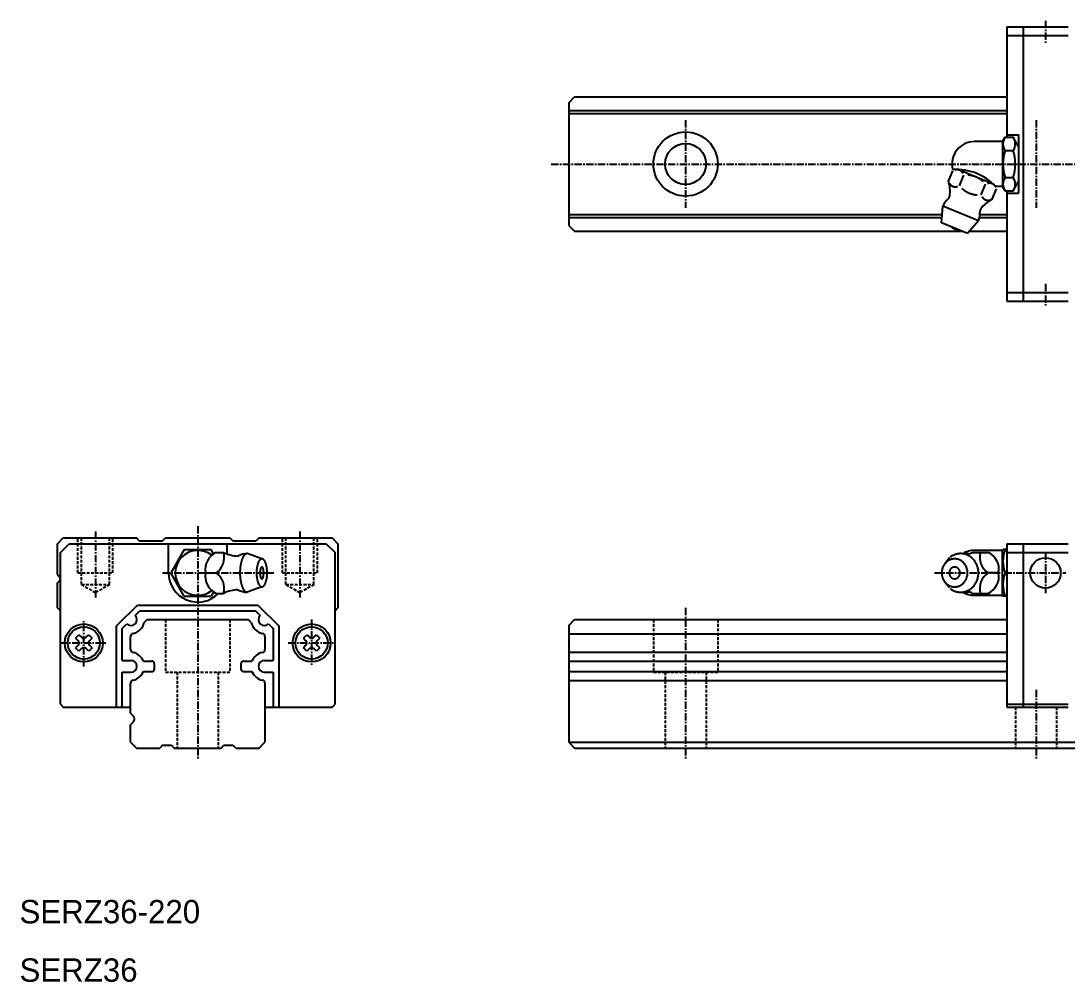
# Model space of a CAD drawing. Extents: x 10 to 329, y 10 to 178.
# Drawn here: x 10.2 to 189.3, y 9.9 to 174.5 of the extents above; entities that cross this region are included whole.
import ezdxf

# ---------------------------------------------------------------- set-up
doc = ezdxf.new("R2010")
doc.units = 0
doc.linetypes.add('CENTER', pattern=[2, 1.25, -0.25, 0.25, -0.25])
doc.linetypes.add('DASHED', pattern=[0.75, 0.5, -0.25])
doc.layers.get('0').update_dxf_attribs({"linetype": 'CONTINUOUS'})
doc.layers.add('CENTER', color=1, linetype='CENTER')

msp = doc.modelspace()

# ---------------------------------------------------------------- linework, layer by layer
at = {"color": 7, "linetype": 'CONTINUOUS'}
for p, q in [((179, 173.5), (179, 154.6)), ((179, 173.5), (189.5, 173.5)), ((179, 172), (189.5, 172)), ((181.8, 173.5), (181.8, 126.5)), ((104, 160.5), (105, 161.5)), ((105, 161.5), (179, 161.5)), ((104, 160.5), (104, 139.5)), ((104, 159.16), (179, 159.16)), ((104, 158.66), (179, 158.66)), ((178.24, 153.85), (178.68, 154.6)), ((178.68, 154.6), (180.08, 154.6)), ((179, 155), (181, 155)), ((181, 153), (180.08, 154.6)), ((181, 155), (181, 145)), ((178.24, 153.85), (173.45, 153.85)), ((178.24, 153.85), (178.24, 146.15)), ((178.68, 152.3), (180.08, 152.3)), ((169, 147.06), (169.74, 148.86)), ((176.77, 146.52), (170.6, 149.07)), ((170.87, 146.29), (171.61, 148.08)), ((178.68, 147.7), (180.08, 147.7)), ((180.08, 145.4), (181, 147)), ((174.61, 144.74), (175.36, 146.53)), ((176.48, 143.96), (177.23, 145.76)), ((178.24, 146.15), (177.15, 146.15)), ((178.68, 145.4), (178.24, 146.15)), ((178.68, 145.4), (180.08, 145.4)), ((179, 145.4), (179, 126.5)), ((179, 145), (181, 145)), ((167.83, 139.94), (168.04, 142.78)), ((174.13, 140.25), (168.04, 142.78)), ((104, 141.34), (167.93, 141.34)), ((104, 140.84), (167.9, 140.84)), ((172.27, 138.1), (167.83, 139.94)), ((174.13, 140.25), (172.27, 138.1)), ((174.32, 140.84), (179, 140.84)), ((174.38, 141.34), (179, 141.34)), ((104, 139.5), (105, 138.5)), ((105, 138.5), (171.31, 138.5)), ((172.62, 138.5), (179, 138.5)), ((179, 128), (189.5, 128)), ((179, 126.5), (189.5, 126.5)), ((16.5, 85), (17.5, 86)), ((17.5, 86), (30, 86)), ((30.5, 85.5), (30, 86)), ((34.5, 85.5), (35, 86)), ((35, 86), (46, 86)), ((46, 86), (46.5, 85.5)), ((51, 86), (50.5, 85.5)), ((51, 86), (63.5, 86)), ((63.5, 86), (64.5, 85)), ((16.5, 79.71), (16.5, 85)), ((17, 83.5), (18.5, 85)), ((18.5, 85), (62.5, 85)), ((30.5, 85.5), (34.5, 85.5)), ((35.5, 80), (35.5, 85)), ((45.5, 85), (45.5, 83.25)), ((46.5, 85.5), (50.5, 85.5)), ((62.5, 85), (64, 83.5)), ((64.5, 85), (64.5, 74)), ((179, 85), (179, 57)), ((179, 85), (189.5, 85)), ((181.8, 85), (181.8, 57)), ((17, 57.5), (17, 83.5)), ((38.19, 84), (35.88, 80)), ((38.19, 84), (40.5, 84)), ((40.5, 84), (42.81, 84)), ((43.22, 83.29), (42.81, 84)), ((43.65, 83.51), (44.92, 83.51)), ((51.48, 82.4), (48.99, 83.3)), ((64, 57.5), (64, 83.5)), ((169.18, 82.58), (168.38, 81.57)), ((173.1, 83.51), (175.78, 83.51)), ((178.24, 83.85), (173.45, 83.85)), ((178.24, 83.85), (178.33, 84)), ((178.24, 76.15), (178.24, 83.85)), ((179, 84), (178.33, 84)), ((179, 83.5), (189.5, 83.5)), ((16.5, 79.71), (16.85, 79.35)), ((38.19, 76), (35.88, 80)), ((41.85, 80), (43.65, 80)), ((177.57, 80), (175.78, 80)), ((178.68, 80), (179, 80)), ((16.5, 78.29), (16.85, 78.65)), ((16.5, 74), (16.5, 78.29)), ((51.48, 77.6), (48.99, 76.7)), ((169.18, 77.42), (168.38, 78.43)), ((38.19, 76), (40.5, 76)), ((40.5, 76), (42.81, 76)), ((43.23, 76.73), (42.81, 76)), ((43.65, 76.49), (44.92, 76.49)), ((173.1, 76.49), (175.78, 76.49)), ((178.24, 76.15), (173.45, 76.15)), ((178.33, 76), (178.24, 76.15)), ((179, 76), (178.33, 76)), ((17, 73.5), (16.5, 74)), ((26.6, 70.91), (30.18, 74.49)), ((29.81, 72.71), (30.59, 73.49)), ((30.18, 74.49), (50.82, 74.49)), ((30.59, 73.49), (50.41, 73.49)), ((50.41, 73.49), (51.19, 72.71)), ((50.82, 74.49), (54.4, 70.91)), ((64.5, 74), (64, 73.5)), ((31.84, 72), (31.34, 71.5)), ((31.84, 72), (49.16, 72)), ((49.66, 71.5), (49.16, 72)), ((104, 71), (105, 72)), ((105, 72), (179, 72)), ((26.6, 57), (26.6, 70.91)), ((27.6, 70.5), (28.39, 71.29)), ((27.6, 65), (27.6, 70.5)), ((52.61, 71.29), (53.4, 70.5)), ((53.4, 70.5), (53.4, 65)), ((54.4, 70.91), (54.4, 57)), ((104, 71), (104, 51)), ((19.58, 68.84), (20.16, 69.42)), ((19.58, 68.84), (20.03, 68.39)), ((20.16, 69.42), (20.61, 68.97)), ((21.39, 68.97), (21.84, 69.42)), ((21.84, 69.42), (22.42, 68.84)), ((21.97, 68.39), (22.42, 68.84)), ((29, 66.9), (29, 69.1)), ((52, 69.1), (52, 66.9)), ((58.58, 68.84), (59.16, 69.42)), ((58.58, 68.84), (59.03, 68.39)), ((59.16, 69.42), (59.61, 68.97)), ((60.39, 68.97), (60.84, 69.42)), ((60.84, 69.42), (61.42, 68.84)), ((60.97, 68.39), (61.42, 68.84)), ((104, 69.59), (179, 69.59)), ((20.03, 67.61), (19.58, 67.16)), ((20.16, 66.58), (19.58, 67.16)), ((20.61, 67.03), (20.16, 66.58)), ((21.84, 66.58), (21.39, 67.03)), ((22.42, 67.16), (21.84, 66.58)), ((22.42, 67.16), (21.97, 67.61)), ((59.03, 67.61), (58.58, 67.16)), ((59.16, 66.58), (58.58, 67.16)), ((59.61, 67.03), (59.16, 66.58)), ((60.84, 66.58), (60.39, 67.03)), ((61.42, 67.16), (60.84, 66.58)), ((61.42, 67.16), (60.97, 67.61)), ((104, 66.41), (179, 66.41)), ((27.6, 65), (29.1, 65)), ((31.21, 64.9), (32.6, 64.9)), ((48.4, 64.9), (49.79, 64.9)), ((51.9, 65), (53.4, 65)), ((104, 64.9), (179, 64.9)), ((27.6, 57), (27.6, 63)), ((27.6, 63), (29.1, 63)), ((31.21, 63.1), (32.6, 63.1)), ((33.1, 63.6), (33.1, 64.4)), ((47.9, 64.4), (47.9, 63.6)), ((48.4, 63.1), (49.79, 63.1)), ((51.9, 63), (53.4, 63)), ((53.4, 63), (53.4, 57)), ((104, 63.1), (179, 63.1)), ((29, 55.99), (29, 61.1)), ((52, 61.1), (52, 51)), ((104, 61.59), (179, 61.59)), ((17, 57.5), (17.5, 57)), ((63.5, 57), (64, 57.5)), ((179, 57.5), (189.5, 57.5)), ((17.5, 57), (29, 57)), ((29, 55.99), (29.49, 55.49)), ((52, 57), (63.5, 57)), ((179, 57), (189.5, 57)), ((29, 54.01), (29.49, 54.51)), ((29, 51), (29, 54.01)), ((29, 51), (30, 50)), ((34.5, 50.5), (34, 50)), ((34.5, 50.5), (36, 50.5)), ((36, 50.5), (36.5, 50)), ((44.5, 50), (45, 50.5)), ((45, 50.5), (46.5, 50.5)), ((47, 50), (46.5, 50.5)), ((51, 50), (52, 51)), ((104, 51), (105, 50)), ((104, 51), (324, 51)), ((30, 50), (34, 50)), ((36.5, 50), (44.5, 50)), ((47, 50), (51, 50)), ((105, 50), (323, 50))]:
    msp.add_line(p, q, dxfattribs=at)
at = {"color": 3, "linetype": 'DASHED'}
for p, q in [((20, 80), (20, 86)), ((20.6, 78), (20.6, 86)), ((25.4, 78), (25.4, 86)), ((26, 80), (26, 86)), ((55, 80), (55, 86)), ((55.6, 78), (55.6, 86)), ((60.4, 78), (60.4, 86)), ((61, 80), (61, 86)), ((20, 80), (26, 80)), ((55, 80), (61, 80)), ((20.6, 78), (23, 76.61)), ((20.6, 78), (25.4, 78)), ((25.4, 78), (23, 76.61)), ((55.6, 78), (58, 76.61)), ((55.6, 78), (60.4, 78)), ((60.4, 78), (58, 76.61)), ((35, 72), (35, 63)), ((46, 72), (46, 63)), ((118.5, 72), (118.5, 63)), ((129.5, 72), (129.5, 63)), ((35, 63), (46, 63)), ((37, 63), (37, 50)), ((44, 63), (44, 50)), ((118.5, 63), (129.5, 63)), ((120.5, 63), (120.5, 50)), ((127.5, 63), (127.5, 50)), ((180.5, 57), (180.5, 50)), ((187.5, 57), (187.5, 50))]:
    msp.add_line(p, q, dxfattribs=at)
at = {"color": 7, "linetype": 'CONTINUOUS'}
for points in [[(171.48, 148.41, 0), (171.47, 148.42, 0), (171.46, 148.43, 0), (171.46, 148.44, 0), (171.45, 148.45, 0), (171.44, 148.47, 0), (171.43, 148.48, 0), (171.43, 148.49, 0), (171.42, 148.5, 0), (171.41, 148.51, 0), (171.4, 148.52, 0), (171.4, 148.53, 0), (171.39, 148.54, 0), (171.38, 148.56, 0), (171.37, 148.57, 0), (171.36, 148.58, 0), (171.36, 148.59, 0), (171.35, 148.6, 0), (171.34, 148.61, 0), (171.33, 148.62, 0), (171.32, 148.63, 0), (171.31, 148.64, 0), (171.31, 148.65, 0), (171.3, 148.66, 0), (171.29, 148.67, 0), (171.28, 148.68, 0), (171.27, 148.69, 0), (171.26, 148.7, 0), (171.25, 148.71, 0), (171.24, 148.72, 0), (171.23, 148.72, 0), (171.22, 148.73, 0), (171.22, 148.74, 0), (171.21, 148.75, 0), (171.2, 148.76, 0), (171.19, 148.77, 0), (171.18, 148.78, 0), (171.17, 148.78, 0), (171.16, 148.79, 0), (171.15, 148.8, 0), (171.14, 148.81, 0), (171.13, 148.82, 0), (171.12, 148.82, 0), (171.11, 148.83, 0), (171.1, 148.84, 0), (171.09, 148.85, 0), (171.08, 148.85, 0), (171.07, 148.86, 0), (171.06, 148.87, 0), (171.05, 148.87, 0), (171.03, 148.88, 0), (171.03, 148.89, 0), (171.01, 148.89, 0), (171, 148.9, 0), (170.99, 148.9, 0), (170.98, 148.91, 0), (170.97, 148.92, 0), (170.96, 148.92, 0), (170.95, 148.93, 0), (170.94, 148.93, 0), (170.93, 148.94, 0), (170.91, 148.94, 0), (170.9, 148.95, 0), (170.89, 148.95, 0), (170.88, 148.96, 0), (170.87, 148.96, 0), (170.86, 148.97, 0), (170.85, 148.97, 0), (170.84, 148.98, 0), (170.82, 148.98, 0), (170.81, 148.99, 0), (170.8, 148.99, 0), (170.79, 148.99, 0), (170.78, 149, 0), (170.76, 149, 0), (170.75, 149, 0), (170.74, 149.01, 0), (170.73, 149.01, 0), (170.72, 149.01, 0), (170.7, 149.01, 0), (170.69, 149.02, 0), (170.68, 149.02, 0), (170.67, 149.02, 0), (170.66, 149.03, 0), (170.64, 149.03, 0), (170.63, 149.03, 0), (170.62, 149.03, 0), (170.6, 149.03, 0), (170.59, 149.03, 0), (170.58, 149.04, 0), (170.57, 149.04, 0), (170.56, 149.04, 0), (170.54, 149.04, 0), (170.53, 149.04, 0), (170.52, 149.04, 0), (170.5, 149.04, 0), (170.49, 149.04, 0), (170.48, 149.04, 0), (170.46, 149.04, 0), (170.45, 149.04, 0), (170.44, 149.04, 0), (170.43, 149.04, 0), (170.41, 149.04, 0), (170.4, 149.04, 0), (170.39, 149.04, 0), (170.38, 149.04, 0), (170.36, 149.04, 0), (170.35, 149.04, 0), (170.34, 149.04, 0), (170.32, 149.04, 0), (170.31, 149.04, 0), (170.3, 149.03, 0), (170.28, 149.03, 0), (170.27, 149.03, 0), (170.26, 149.03, 0), (170.24, 149.03, 0), (170.23, 149.03, 0), (170.22, 149.02, 0), (170.2, 149.02, 0), (170.19, 149.02, 0), (170.18, 149.01, 0), (170.16, 149.01, 0), (170.15, 149.01, 0), (170.14, 149.01, 0), (170.12, 149, 0), (170.11, 149, 0), (170.1, 149, 0), (170.08, 148.99, 0), (170.07, 148.99, 0)], [(174.88, 147.03, 0), (174.87, 147.05, 0), (174.85, 147.06, 0), (174.83, 147.08, 0), (174.81, 147.09, 0), (174.8, 147.11, 0), (174.78, 147.12, 0), (174.76, 147.14, 0), (174.75, 147.15, 0), (174.73, 147.17, 0), (174.71, 147.18, 0), (174.69, 147.2, 0), (174.68, 147.21, 0), (174.66, 147.22, 0), (174.64, 147.24, 0), (174.62, 147.25, 0), (174.6, 147.27, 0), (174.59, 147.28, 0), (174.57, 147.29, 0), (174.55, 147.31, 0), (174.53, 147.32, 0), (174.51, 147.33, 0), (174.5, 147.35, 0), (174.48, 147.36, 0), (174.46, 147.37, 0), (174.44, 147.38, 0), (174.42, 147.4, 0), (174.41, 147.41, 0), (174.39, 147.42, 0), (174.37, 147.43, 0), (174.35, 147.45, 0), (174.33, 147.46, 0), (174.31, 147.47, 0), (174.29, 147.48, 0), (174.28, 147.49, 0), (174.26, 147.51, 0), (174.24, 147.52, 0), (174.22, 147.53, 0), (174.2, 147.54, 0), (174.18, 147.55, 0), (174.16, 147.56, 0), (174.14, 147.57, 0), (174.12, 147.58, 0), (174.1, 147.59, 0), (174.08, 147.61, 0), (174.06, 147.62, 0), (174.04, 147.63, 0), (174.03, 147.64, 0), (174.01, 147.65, 0), (173.99, 147.66, 0), (173.97, 147.67, 0), (173.95, 147.68, 0), (173.93, 147.69, 0), (173.91, 147.7, 0), (173.89, 147.71, 0), (173.87, 147.72, 0), (173.85, 147.72, 0), (173.83, 147.74, 0), (173.81, 147.74, 0), (173.79, 147.75, 0), (173.77, 147.76, 0), (173.75, 147.77, 0), (173.73, 147.78, 0), (173.71, 147.79, 0), (173.69, 147.8, 0), (173.67, 147.81, 0), (173.65, 147.81, 0), (173.63, 147.82, 0), (173.6, 147.83, 0), (173.59, 147.84, 0), (173.56, 147.84, 0), (173.54, 147.85, 0), (173.52, 147.86, 0), (173.5, 147.87, 0), (173.48, 147.87, 0), (173.46, 147.88, 0), (173.44, 147.89, 0), (173.42, 147.9, 0), (173.4, 147.9, 0), (173.38, 147.91, 0), (173.36, 147.92, 0), (173.34, 147.92, 0), (173.31, 147.93, 0), (173.29, 147.94, 0), (173.27, 147.94, 0), (173.25, 147.95, 0), (173.23, 147.95, 0), (173.21, 147.96, 0), (173.19, 147.97, 0), (173.16, 147.97, 0), (173.14, 147.98, 0), (173.12, 147.98, 0), (173.1, 147.99, 0), (173.08, 147.99, 0), (173.06, 148, 0), (173.04, 148, 0), (173.01, 148.01, 0), (172.99, 148.01, 0), (172.97, 148.02, 0), (172.95, 148.02, 0), (172.93, 148.03, 0), (172.91, 148.03, 0), (172.88, 148.03, 0), (172.86, 148.04, 0), (172.84, 148.04, 0), (172.82, 148.05, 0), (172.8, 148.05, 0), (172.77, 148.05, 0), (172.75, 148.06, 0), (172.73, 148.06, 0), (172.71, 148.06, 0), (172.69, 148.07, 0), (172.66, 148.07, 0), (172.64, 148.07, 0), (172.62, 148.07, 0), (172.6, 148.08, 0), (172.57, 148.08, 0), (172.55, 148.08, 0), (172.53, 148.09, 0), (172.51, 148.09, 0), (172.49, 148.09, 0), (172.46, 148.09, 0), (172.44, 148.09, 0), (172.42, 148.09, 0), (172.4, 148.1, 0), (172.37, 148.1, 0), (172.35, 148.1, 0), (172.33, 148.1, 0), (172.3, 148.1, 0)], [(169.14, 146.74, 0), (169.14, 146.73, 0), (169.15, 146.71, 0), (169.16, 146.7, 0), (169.17, 146.69, 0), (169.17, 146.68, 0), (169.18, 146.67, 0), (169.19, 146.66, 0), (169.19, 146.65, 0), (169.2, 146.63, 0), (169.21, 146.62, 0), (169.22, 146.61, 0), (169.22, 146.6, 0), (169.23, 146.59, 0), (169.24, 146.58, 0), (169.25, 146.57, 0), (169.26, 146.56, 0), (169.27, 146.55, 0), (169.27, 146.54, 0), (169.28, 146.53, 0), (169.29, 146.52, 0), (169.3, 146.51, 0), (169.31, 146.5, 0), (169.32, 146.49, 0), (169.32, 146.48, 0), (169.33, 146.47, 0), (169.34, 146.46, 0), (169.35, 146.45, 0), (169.36, 146.44, 0), (169.37, 146.43, 0), (169.38, 146.42, 0), (169.39, 146.41, 0), (169.4, 146.4, 0), (169.41, 146.4, 0), (169.42, 146.39, 0), (169.43, 146.38, 0), (169.44, 146.37, 0), (169.45, 146.36, 0), (169.46, 146.35, 0), (169.47, 146.34, 0), (169.47, 146.34, 0), (169.49, 146.33, 0), (169.5, 146.32, 0), (169.51, 146.31, 0), (169.52, 146.31, 0), (169.53, 146.3, 0), (169.54, 146.29, 0), (169.55, 146.29, 0), (169.56, 146.28, 0), (169.57, 146.27, 0), (169.58, 146.27, 0), (169.59, 146.26, 0), (169.6, 146.25, 0), (169.61, 146.25, 0), (169.62, 146.24, 0), (169.63, 146.24, 0), (169.64, 146.23, 0), (169.65, 146.22, 0), (169.66, 146.22, 0), (169.68, 146.21, 0), (169.69, 146.21, 0), (169.7, 146.2, 0), (169.71, 146.2, 0), (169.72, 146.19, 0), (169.73, 146.19, 0), (169.74, 146.18, 0), (169.76, 146.18, 0), (169.77, 146.17, 0), (169.78, 146.17, 0), (169.79, 146.16, 0), (169.8, 146.16, 0), (169.81, 146.16, 0), (169.83, 146.15, 0), (169.84, 146.15, 0), (169.85, 146.15, 0), (169.86, 146.14, 0), (169.87, 146.14, 0), (169.89, 146.14, 0), (169.9, 146.13, 0), (169.91, 146.13, 0), (169.92, 146.13, 0), (169.93, 146.12, 0), (169.95, 146.12, 0), (169.96, 146.12, 0), (169.97, 146.12, 0), (169.98, 146.12, 0), (170, 146.12, 0), (170.01, 146.11, 0), (170.02, 146.11, 0), (170.03, 146.11, 0), (170.05, 146.11, 0), (170.06, 146.11, 0), (170.07, 146.11, 0), (170.08, 146.1, 0), (170.1, 146.1, 0), (170.11, 146.1, 0), (170.12, 146.1, 0), (170.13, 146.1, 0), (170.15, 146.1, 0), (170.16, 146.1, 0), (170.17, 146.1, 0), (170.19, 146.1, 0), (170.2, 146.1, 0), (170.21, 146.1, 0), (170.23, 146.1, 0), (170.24, 146.1, 0), (170.25, 146.1, 0), (170.26, 146.11, 0), (170.28, 146.11, 0), (170.29, 146.11, 0), (170.31, 146.11, 0), (170.32, 146.11, 0), (170.33, 146.11, 0), (170.34, 146.12, 0), (170.36, 146.12, 0), (170.37, 146.12, 0), (170.38, 146.12, 0), (170.4, 146.12, 0), (170.41, 146.12, 0), (170.42, 146.13, 0), (170.44, 146.13, 0), (170.45, 146.13, 0), (170.46, 146.14, 0), (170.48, 146.14, 0), (170.49, 146.14, 0), (170.5, 146.15, 0), (170.52, 146.15, 0), (170.53, 146.15, 0), (170.54, 146.16, 0)], [(171.34, 145.79, 0), (171.36, 145.77, 0), (171.38, 145.76, 0), (171.4, 145.74, 0), (171.41, 145.73, 0), (171.43, 145.71, 0), (171.45, 145.7, 0), (171.46, 145.68, 0), (171.48, 145.67, 0), (171.5, 145.65, 0), (171.52, 145.64, 0), (171.53, 145.62, 0), (171.55, 145.61, 0), (171.57, 145.6, 0), (171.59, 145.58, 0), (171.6, 145.57, 0), (171.62, 145.56, 0), (171.64, 145.54, 0), (171.66, 145.53, 0), (171.68, 145.51, 0), (171.69, 145.5, 0), (171.71, 145.49, 0), (171.73, 145.47, 0), (171.75, 145.46, 0), (171.77, 145.45, 0), (171.78, 145.44, 0), (171.8, 145.42, 0), (171.82, 145.41, 0), (171.84, 145.4, 0), (171.86, 145.39, 0), (171.88, 145.38, 0), (171.9, 145.36, 0), (171.91, 145.35, 0), (171.93, 145.34, 0), (171.95, 145.33, 0), (171.97, 145.31, 0), (171.99, 145.3, 0), (172.01, 145.29, 0), (172.03, 145.28, 0), (172.05, 145.27, 0), (172.06, 145.26, 0), (172.08, 145.25, 0), (172.1, 145.24, 0), (172.12, 145.23, 0), (172.14, 145.22, 0), (172.16, 145.21, 0), (172.18, 145.19, 0), (172.2, 145.18, 0), (172.22, 145.17, 0), (172.24, 145.16, 0), (172.26, 145.15, 0), (172.28, 145.14, 0), (172.3, 145.13, 0), (172.32, 145.12, 0), (172.34, 145.11, 0), (172.36, 145.1, 0), (172.38, 145.1, 0), (172.4, 145.09, 0), (172.42, 145.08, 0), (172.44, 145.07, 0), (172.46, 145.06, 0), (172.48, 145.05, 0), (172.5, 145.04, 0), (172.52, 145.03, 0), (172.54, 145.03, 0), (172.56, 145.02, 0), (172.58, 145.01, 0), (172.6, 145, 0), (172.62, 144.99, 0), (172.64, 144.98, 0), (172.66, 144.98, 0), (172.68, 144.97, 0), (172.7, 144.96, 0), (172.72, 144.95, 0), (172.75, 144.95, 0), (172.76, 144.94, 0), (172.79, 144.93, 0), (172.81, 144.93, 0), (172.83, 144.92, 0), (172.85, 144.91, 0), (172.87, 144.9, 0), (172.89, 144.9, 0), (172.91, 144.89, 0), (172.93, 144.88, 0), (172.95, 144.88, 0), (172.98, 144.87, 0), (173, 144.87, 0), (173.02, 144.86, 0), (173.04, 144.85, 0), (173.06, 144.85, 0), (173.08, 144.84, 0), (173.1, 144.84, 0), (173.12, 144.83, 0), (173.15, 144.83, 0), (173.17, 144.82, 0), (173.19, 144.82, 0), (173.21, 144.81, 0), (173.23, 144.81, 0), (173.25, 144.8, 0), (173.28, 144.8, 0), (173.3, 144.79, 0), (173.32, 144.79, 0), (173.34, 144.79, 0), (173.36, 144.78, 0), (173.39, 144.78, 0), (173.41, 144.78, 0), (173.43, 144.77, 0), (173.45, 144.77, 0), (173.47, 144.76, 0), (173.5, 144.76, 0), (173.52, 144.76, 0), (173.54, 144.75, 0), (173.56, 144.75, 0), (173.59, 144.75, 0), (173.61, 144.75, 0), (173.63, 144.74, 0), (173.65, 144.74, 0), (173.67, 144.74, 0), (173.7, 144.74, 0), (173.72, 144.73, 0), (173.74, 144.73, 0), (173.76, 144.73, 0), (173.79, 144.73, 0), (173.81, 144.73, 0), (173.83, 144.72, 0), (173.85, 144.72, 0), (173.88, 144.72, 0), (173.9, 144.72, 0), (173.92, 144.72, 0)], [(177.09, 146.08, 0), (177.08, 146.09, 0), (177.07, 146.11, 0), (177.07, 146.12, 0), (177.06, 146.13, 0), (177.05, 146.14, 0), (177.05, 146.15, 0), (177.04, 146.16, 0), (177.03, 146.18, 0), (177.02, 146.19, 0), (177.02, 146.2, 0), (177.01, 146.21, 0), (177, 146.22, 0), (176.99, 146.23, 0), (176.99, 146.24, 0), (176.98, 146.25, 0), (176.97, 146.26, 0), (176.96, 146.27, 0), (176.95, 146.28, 0), (176.94, 146.29, 0), (176.94, 146.31, 0), (176.93, 146.31, 0), (176.92, 146.32, 0), (176.91, 146.33, 0), (176.9, 146.34, 0), (176.89, 146.35, 0), (176.88, 146.36, 0), (176.87, 146.37, 0), (176.87, 146.38, 0), (176.86, 146.39, 0), (176.85, 146.4, 0), (176.84, 146.41, 0), (176.83, 146.42, 0), (176.82, 146.43, 0), (176.81, 146.44, 0), (176.8, 146.44, 0), (176.79, 146.45, 0), (176.78, 146.46, 0), (176.77, 146.47, 0), (176.76, 146.48, 0), (176.75, 146.48, 0), (176.74, 146.49, 0), (176.73, 146.5, 0), (176.72, 146.51, 0), (176.71, 146.51, 0), (176.7, 146.52, 0), (176.69, 146.53, 0), (176.68, 146.53, 0), (176.67, 146.54, 0), (176.66, 146.55, 0), (176.65, 146.56, 0), (176.64, 146.56, 0), (176.63, 146.57, 0), (176.62, 146.57, 0), (176.6, 146.58, 0), (176.59, 146.59, 0), (176.58, 146.59, 0), (176.57, 146.6, 0), (176.56, 146.6, 0), (176.55, 146.61, 0), (176.54, 146.61, 0), (176.53, 146.62, 0), (176.52, 146.62, 0), (176.5, 146.63, 0), (176.49, 146.63, 0), (176.48, 146.64, 0), (176.47, 146.64, 0), (176.46, 146.65, 0), (176.45, 146.65, 0), (176.44, 146.66, 0), (176.42, 146.66, 0), (176.41, 146.66, 0), (176.4, 146.67, 0), (176.39, 146.67, 0), (176.38, 146.68, 0), (176.37, 146.68, 0), (176.35, 146.68, 0), (176.34, 146.68, 0), (176.33, 146.69, 0), (176.32, 146.69, 0), (176.3, 146.69, 0), (176.29, 146.69, 0), (176.28, 146.7, 0), (176.27, 146.7, 0), (176.25, 146.7, 0), (176.24, 146.7, 0), (176.23, 146.71, 0), (176.22, 146.71, 0), (176.21, 146.71, 0), (176.19, 146.71, 0), (176.18, 146.71, 0), (176.17, 146.71, 0), (176.15, 146.71, 0), (176.14, 146.72, 0), (176.13, 146.72, 0), (176.12, 146.72, 0), (176.1, 146.72, 0), (176.09, 146.72, 0), (176.08, 146.72, 0), (176.06, 146.72, 0), (176.05, 146.72, 0), (176.04, 146.72, 0), (176.03, 146.72, 0), (176.01, 146.72, 0), (176, 146.72, 0), (175.99, 146.72, 0), (175.97, 146.72, 0), (175.96, 146.71, 0), (175.95, 146.71, 0), (175.93, 146.71, 0), (175.92, 146.71, 0), (175.91, 146.71, 0), (175.9, 146.71, 0), (175.88, 146.71, 0), (175.87, 146.7, 0), (175.86, 146.7, 0), (175.84, 146.7, 0), (175.83, 146.7, 0), (175.82, 146.7, 0), (175.8, 146.69, 0), (175.79, 146.69, 0), (175.78, 146.69, 0), (175.76, 146.68, 0), (175.75, 146.68, 0), (175.74, 146.68, 0), (175.72, 146.68, 0), (175.71, 146.67, 0), (175.69, 146.67, 0), (175.68, 146.66, 0)], [(174.75, 144.41, 0), (174.76, 144.4, 0), (174.76, 144.39, 0), (174.77, 144.38, 0), (174.78, 144.37, 0), (174.78, 144.35, 0), (174.79, 144.34, 0), (174.8, 144.33, 0), (174.81, 144.32, 0), (174.81, 144.31, 0), (174.82, 144.3, 0), (174.83, 144.29, 0), (174.84, 144.28, 0), (174.85, 144.26, 0), (174.85, 144.25, 0), (174.86, 144.24, 0), (174.87, 144.23, 0), (174.88, 144.22, 0), (174.89, 144.21, 0), (174.9, 144.2, 0), (174.9, 144.19, 0), (174.91, 144.18, 0), (174.92, 144.17, 0), (174.93, 144.16, 0), (174.94, 144.15, 0), (174.95, 144.14, 0), (174.96, 144.13, 0), (174.96, 144.12, 0), (174.97, 144.11, 0), (174.98, 144.1, 0), (174.99, 144.1, 0), (175, 144.09, 0), (175.01, 144.08, 0), (175.02, 144.07, 0), (175.03, 144.06, 0), (175.04, 144.05, 0), (175.05, 144.04, 0), (175.06, 144.04, 0), (175.07, 144.03, 0), (175.08, 144.02, 0), (175.09, 144.01, 0), (175.1, 144, 0), (175.11, 144, 0), (175.12, 143.99, 0), (175.13, 143.98, 0), (175.14, 143.97, 0), (175.15, 143.97, 0), (175.16, 143.96, 0), (175.17, 143.95, 0), (175.18, 143.95, 0), (175.19, 143.94, 0), (175.2, 143.94, 0), (175.21, 143.93, 0), (175.22, 143.92, 0), (175.23, 143.92, 0), (175.25, 143.91, 0), (175.26, 143.9, 0), (175.27, 143.9, 0), (175.28, 143.89, 0), (175.29, 143.89, 0), (175.3, 143.88, 0), (175.31, 143.88, 0), (175.32, 143.87, 0), (175.33, 143.87, 0), (175.34, 143.86, 0), (175.36, 143.86, 0), (175.37, 143.85, 0), (175.38, 143.85, 0), (175.39, 143.84, 0), (175.4, 143.84, 0), (175.41, 143.84, 0), (175.43, 143.83, 0), (175.44, 143.83, 0), (175.45, 143.82, 0), (175.46, 143.82, 0), (175.47, 143.82, 0), (175.49, 143.81, 0), (175.5, 143.81, 0), (175.51, 143.81, 0), (175.52, 143.81, 0), (175.53, 143.8, 0), (175.55, 143.8, 0), (175.56, 143.8, 0), (175.57, 143.8, 0), (175.58, 143.79, 0), (175.6, 143.79, 0), (175.61, 143.79, 0), (175.62, 143.79, 0), (175.63, 143.79, 0), (175.65, 143.78, 0), (175.66, 143.78, 0), (175.67, 143.78, 0), (175.68, 143.78, 0), (175.7, 143.78, 0), (175.71, 143.78, 0), (175.72, 143.78, 0), (175.74, 143.78, 0), (175.75, 143.78, 0), (175.76, 143.78, 0), (175.77, 143.78, 0), (175.79, 143.78, 0), (175.8, 143.78, 0), (175.81, 143.78, 0), (175.82, 143.78, 0), (175.84, 143.78, 0), (175.85, 143.78, 0), (175.87, 143.78, 0), (175.88, 143.78, 0), (175.89, 143.78, 0), (175.9, 143.78, 0), (175.92, 143.78, 0), (175.93, 143.79, 0), (175.94, 143.79, 0), (175.96, 143.79, 0), (175.97, 143.79, 0), (175.98, 143.79, 0), (176, 143.8, 0), (176.01, 143.8, 0), (176.02, 143.8, 0), (176.04, 143.8, 0), (176.05, 143.81, 0), (176.06, 143.81, 0), (176.08, 143.81, 0), (176.09, 143.81, 0), (176.1, 143.82, 0), (176.12, 143.82, 0), (176.13, 143.82, 0), (176.14, 143.83, 0), (176.16, 143.83, 0)], [(48.99, 83.3, 0), (48.96, 83.3, 0), (48.92, 83.3, 0), (48.89, 83.29, 0), (48.86, 83.28, 0), (48.83, 83.28, 0), (48.8, 83.26, 0), (48.77, 83.25, 0), (48.74, 83.24, 0), (48.71, 83.22, 0), (48.68, 83.2, 0), (48.65, 83.18, 0), (48.62, 83.16, 0), (48.59, 83.13, 0), (48.56, 83.11, 0), (48.53, 83.08, 0), (48.5, 83.05, 0), (48.47, 83.02, 0), (48.45, 82.98, 0), (48.42, 82.95, 0), (48.39, 82.91, 0), (48.36, 82.87, 0), (48.34, 82.83, 0), (48.31, 82.79, 0), (48.28, 82.74, 0), (48.26, 82.7, 0), (48.23, 82.65, 0), (48.21, 82.6, 0), (48.19, 82.55, 0), (48.16, 82.5, 0), (48.14, 82.45, 0), (48.12, 82.39, 0), (48.09, 82.33, 0), (48.07, 82.28, 0), (48.05, 82.22, 0), (48.03, 82.16, 0), (48.01, 82.09, 0), (47.99, 82.03, 0), (47.97, 81.97, 0), (47.95, 81.9, 0), (47.94, 81.83, 0), (47.92, 81.77, 0), (47.9, 81.7, 0), (47.89, 81.63, 0), (47.87, 81.56, 0), (47.86, 81.48, 0), (47.84, 81.41, 0), (47.83, 81.34, 0), (47.82, 81.26, 0), (47.81, 81.19, 0), (47.8, 81.11, 0), (47.79, 81.04, 0), (47.78, 80.96, 0), (47.77, 80.88, 0), (47.76, 80.8, 0), (47.75, 80.72, 0), (47.75, 80.64, 0), (47.74, 80.56, 0), (47.74, 80.48, 0), (47.73, 80.4, 0), (47.73, 80.32, 0), (47.73, 80.24, 0), (47.72, 80.16, 0), (47.72, 80.08, 0), (47.72, 80, 0), (47.72, 79.92, 0), (47.72, 79.84, 0), (47.73, 79.76, 0), (47.73, 79.68, 0), (47.73, 79.6, 0), (47.74, 79.52, 0), (47.74, 79.44, 0), (47.75, 79.36, 0), (47.75, 79.28, 0), (47.76, 79.2, 0), (47.77, 79.12, 0), (47.78, 79.04, 0), (47.79, 78.96, 0), (47.8, 78.89, 0), (47.81, 78.81, 0), (47.82, 78.74, 0), (47.83, 78.66, 0), (47.84, 78.59, 0), (47.86, 78.52, 0), (47.87, 78.44, 0), (47.89, 78.37, 0), (47.9, 78.3, 0), (47.92, 78.23, 0), (47.94, 78.17, 0), (47.95, 78.1, 0), (47.97, 78.03, 0), (47.99, 77.97, 0), (48.01, 77.91, 0), (48.03, 77.84, 0), (48.05, 77.78, 0), (48.07, 77.72, 0), (48.09, 77.67, 0), (48.12, 77.61, 0), (48.14, 77.55, 0), (48.16, 77.5, 0), (48.19, 77.45, 0), (48.21, 77.4, 0), (48.23, 77.35, 0), (48.26, 77.3, 0), (48.28, 77.26, 0), (48.31, 77.21, 0), (48.34, 77.17, 0), (48.36, 77.13, 0), (48.39, 77.09, 0), (48.42, 77.05, 0), (48.45, 77.02, 0), (48.47, 76.98, 0), (48.5, 76.95, 0), (48.53, 76.92, 0), (48.56, 76.89, 0), (48.59, 76.87, 0), (48.62, 76.84, 0), (48.65, 76.82, 0), (48.68, 76.8, 0), (48.71, 76.78, 0), (48.74, 76.76, 0), (48.77, 76.75, 0), (48.8, 76.74, 0), (48.83, 76.72, 0), (48.86, 76.72, 0), (48.89, 76.71, 0), (48.92, 76.7, 0), (48.96, 76.7, 0), (48.99, 76.7, 0)], [(51.48, 82.4, 0), (51.44, 82.4, 0), (51.39, 82.39, 0), (51.35, 82.37, 0), (51.3, 82.35, 0), (51.26, 82.33, 0), (51.21, 82.3, 0), (51.17, 82.26, 0), (51.13, 82.22, 0), (51.09, 82.17, 0), (51.05, 82.12, 0), (51.01, 82.06, 0), (50.97, 82, 0), (50.93, 81.93, 0), (50.9, 81.86, 0), (50.86, 81.78, 0), (50.83, 81.7, 0), (50.8, 81.61, 0), (50.77, 81.52, 0), (50.74, 81.43, 0), (50.72, 81.33, 0), (50.69, 81.23, 0), (50.67, 81.13, 0), (50.65, 81.03, 0), (50.63, 80.92, 0), (50.62, 80.81, 0), (50.6, 80.7, 0), (50.59, 80.58, 0), (50.58, 80.47, 0), (50.57, 80.35, 0), (50.57, 80.24, 0), (50.56, 80.12, 0), (50.56, 80, 0), (50.56, 79.88, 0), (50.57, 79.76, 0), (50.57, 79.65, 0), (50.58, 79.53, 0), (50.59, 79.42, 0), (50.6, 79.3, 0), (50.62, 79.19, 0), (50.63, 79.08, 0), (50.65, 78.97, 0), (50.67, 78.87, 0), (50.69, 78.77, 0), (50.72, 78.67, 0), (50.74, 78.57, 0), (50.77, 78.48, 0), (50.8, 78.39, 0), (50.83, 78.3, 0), (50.86, 78.22, 0), (50.9, 78.14, 0), (50.93, 78.07, 0), (50.97, 78, 0), (51.01, 77.94, 0), (51.05, 77.88, 0), (51.09, 77.83, 0), (51.13, 77.78, 0), (51.17, 77.74, 0), (51.21, 77.7, 0), (51.26, 77.67, 0), (51.3, 77.65, 0), (51.35, 77.63, 0), (51.39, 77.61, 0), (51.44, 77.6, 0), (51.48, 77.6, 0), (51.53, 77.6, 0), (51.57, 77.61, 0), (51.62, 77.63, 0), (51.66, 77.65, 0), (51.7, 77.67, 0), (51.75, 77.7, 0), (51.79, 77.74, 0), (51.83, 77.78, 0), (51.87, 77.83, 0), (51.91, 77.88, 0), (51.95, 77.94, 0), (51.99, 78, 0), (52.03, 78.07, 0), (52.06, 78.14, 0), (52.1, 78.22, 0), (52.13, 78.3, 0), (52.16, 78.39, 0), (52.19, 78.48, 0), (52.22, 78.57, 0), (52.24, 78.67, 0), (52.27, 78.77, 0), (52.29, 78.87, 0), (52.31, 78.97, 0), (52.33, 79.08, 0), (52.35, 79.19, 0), (52.36, 79.3, 0), (52.37, 79.42, 0), (52.38, 79.53, 0), (52.39, 79.65, 0), (52.39, 79.76, 0), (52.4, 79.88, 0), (52.4, 80, 0), (52.4, 80.12, 0), (52.39, 80.24, 0), (52.39, 80.35, 0), (52.38, 80.47, 0), (52.37, 80.58, 0), (52.36, 80.7, 0), (52.35, 80.81, 0), (52.33, 80.92, 0), (52.31, 81.03, 0), (52.29, 81.13, 0), (52.27, 81.23, 0), (52.24, 81.33, 0), (52.22, 81.43, 0), (52.19, 81.52, 0), (52.16, 81.61, 0), (52.13, 81.7, 0), (52.1, 81.78, 0), (52.06, 81.86, 0), (52.03, 81.93, 0), (51.99, 82, 0), (51.95, 82.06, 0), (51.91, 82.12, 0), (51.87, 82.17, 0), (51.83, 82.22, 0), (51.79, 82.26, 0), (51.75, 82.3, 0), (51.7, 82.33, 0), (51.66, 82.35, 0), (51.62, 82.37, 0), (51.57, 82.39, 0), (51.53, 82.4, 0), (51.48, 82.4, 0)], [(170.05, 77.6, 0), (170.16, 77.6, 0), (170.27, 77.61, 0), (170.38, 77.63, 0), (170.48, 77.65, 0), (170.59, 77.67, 0), (170.69, 77.7, 0), (170.8, 77.74, 0), (170.9, 77.78, 0), (171, 77.83, 0), (171.1, 77.88, 0), (171.19, 77.94, 0), (171.28, 78, 0), (171.37, 78.07, 0), (171.46, 78.14, 0), (171.54, 78.22, 0), (171.62, 78.3, 0), (171.69, 78.39, 0), (171.77, 78.48, 0), (171.83, 78.57, 0), (171.9, 78.67, 0), (171.95, 78.77, 0), (172.01, 78.87, 0), (172.06, 78.97, 0), (172.1, 79.08, 0), (172.14, 79.19, 0), (172.17, 79.3, 0), (172.2, 79.42, 0), (172.23, 79.53, 0), (172.25, 79.65, 0), (172.26, 79.76, 0), (172.27, 79.88, 0), (172.27, 80, 0), (172.27, 80.12, 0), (172.26, 80.24, 0), (172.25, 80.35, 0), (172.23, 80.47, 0), (172.2, 80.58, 0), (172.17, 80.7, 0), (172.14, 80.81, 0), (172.1, 80.92, 0), (172.06, 81.03, 0), (172.01, 81.13, 0), (171.95, 81.23, 0), (171.9, 81.33, 0), (171.83, 81.43, 0), (171.77, 81.52, 0), (171.69, 81.61, 0), (171.62, 81.7, 0), (171.54, 81.78, 0), (171.46, 81.86, 0), (171.37, 81.93, 0), (171.28, 82, 0), (171.19, 82.06, 0), (171.1, 82.12, 0), (171, 82.17, 0), (170.9, 82.22, 0), (170.8, 82.26, 0), (170.69, 82.3, 0), (170.59, 82.33, 0), (170.48, 82.35, 0), (170.38, 82.37, 0), (170.27, 82.39, 0), (170.16, 82.4, 0), (170.05, 82.4, 0), (169.94, 82.4, 0), (169.83, 82.39, 0), (169.73, 82.37, 0), (169.62, 82.35, 0), (169.51, 82.33, 0), (169.41, 82.3, 0), (169.31, 82.26, 0), (169.2, 82.22, 0), (169.1, 82.17, 0), (169.01, 82.12, 0), (168.91, 82.06, 0), (168.82, 82, 0), (168.73, 81.93, 0), (168.65, 81.86, 0), (168.56, 81.78, 0), (168.48, 81.7, 0), (168.41, 81.61, 0), (168.34, 81.52, 0), (168.27, 81.43, 0), (168.21, 81.33, 0), (168.15, 81.23, 0), (168.1, 81.13, 0), (168.05, 81.03, 0), (168, 80.92, 0), (167.96, 80.81, 0), (167.93, 80.7, 0), (167.9, 80.58, 0), (167.88, 80.47, 0), (167.86, 80.35, 0), (167.84, 80.24, 0), (167.84, 80.12, 0), (167.83, 80, 0), (167.84, 79.88, 0), (167.84, 79.76, 0), (167.86, 79.65, 0), (167.88, 79.53, 0), (167.9, 79.42, 0), (167.93, 79.3, 0), (167.96, 79.19, 0), (168, 79.08, 0), (168.05, 78.97, 0), (168.1, 78.87, 0), (168.15, 78.77, 0), (168.21, 78.67, 0), (168.27, 78.57, 0), (168.34, 78.48, 0), (168.41, 78.39, 0), (168.48, 78.3, 0), (168.56, 78.22, 0), (168.65, 78.14, 0), (168.73, 78.07, 0), (168.82, 78, 0), (168.91, 77.94, 0), (169.01, 77.88, 0), (169.1, 77.83, 0), (169.2, 77.78, 0), (169.31, 77.74, 0), (169.41, 77.7, 0), (169.51, 77.67, 0), (169.62, 77.65, 0), (169.73, 77.63, 0), (169.83, 77.61, 0), (169.94, 77.6, 0), (170.05, 77.6, 0)], [(169.27, 77.35, 0), (169.36, 77.28, 0), (169.45, 77.22, 0), (169.54, 77.16, 0), (169.63, 77.1, 0), (169.72, 77.05, 0), (169.82, 77, 0), (169.91, 76.95, 0), (170.01, 76.91, 0), (170.11, 76.87, 0), (170.21, 76.84, 0), (170.31, 76.81, 0), (170.41, 76.78, 0), (170.52, 76.76, 0), (170.62, 76.74, 0), (170.72, 76.72, 0), (170.83, 76.71, 0), (170.93, 76.7, 0), (171.04, 76.7, 0), (171.14, 76.7, 0), (171.25, 76.7, 0), (171.35, 76.71, 0), (171.46, 76.72, 0), (171.56, 76.74, 0), (171.66, 76.76, 0), (171.77, 76.78, 0), (171.87, 76.81, 0), (171.97, 76.84, 0), (172.07, 76.88, 0), (172.17, 76.92, 0), (172.27, 76.96, 0), (172.36, 77, 0), (172.46, 77.05, 0), (172.55, 77.11, 0), (172.64, 77.16, 0), (172.73, 77.22, 0), (172.82, 77.29, 0), (172.9, 77.35, 0), (172.99, 77.42, 0), (173.07, 77.49, 0), (173.15, 77.57, 0), (173.22, 77.65, 0), (173.3, 77.73, 0), (173.37, 77.81, 0), (173.44, 77.9, 0), (173.5, 77.99, 0), (173.56, 78.08, 0), (173.62, 78.17, 0), (173.68, 78.27, 0), (173.74, 78.37, 0), (173.78, 78.47, 0), (173.83, 78.57, 0), (173.88, 78.67, 0), (173.92, 78.78, 0), (173.95, 78.88, 0), (173.99, 78.99, 0), (174.02, 79.1, 0), (174.04, 79.21, 0), (174.07, 79.32, 0), (174.09, 79.43, 0), (174.1, 79.55, 0), (174.12, 79.66, 0), (174.13, 79.77, 0), (174.13, 79.89, 0), (174.13, 80, 0), (174.13, 80.11, 0), (174.13, 80.23, 0), (174.12, 80.34, 0), (174.1, 80.45, 0), (174.09, 80.57, 0), (174.07, 80.68, 0), (174.04, 80.79, 0), (174.02, 80.9, 0), (173.99, 81.01, 0), (173.95, 81.12, 0), (173.92, 81.22, 0), (173.88, 81.33, 0), (173.83, 81.43, 0), (173.78, 81.53, 0), (173.74, 81.63, 0), (173.68, 81.73, 0), (173.62, 81.83, 0), (173.56, 81.92, 0), (173.5, 82.01, 0), (173.44, 82.1, 0), (173.37, 82.19, 0), (173.3, 82.27, 0), (173.22, 82.35, 0), (173.15, 82.43, 0), (173.07, 82.51, 0), (172.99, 82.58, 0), (172.9, 82.65, 0), (172.82, 82.71, 0), (172.73, 82.78, 0), (172.64, 82.84, 0), (172.55, 82.89, 0), (172.46, 82.95, 0), (172.36, 83, 0), (172.27, 83.04, 0), (172.17, 83.08, 0), (172.07, 83.12, 0), (171.97, 83.16, 0), (171.87, 83.19, 0), (171.77, 83.22, 0), (171.66, 83.24, 0), (171.56, 83.26, 0), (171.46, 83.28, 0), (171.35, 83.29, 0), (171.25, 83.3, 0), (171.14, 83.3, 0), (171.04, 83.3, 0), (170.93, 83.3, 0), (170.83, 83.29, 0), (170.72, 83.28, 0), (170.62, 83.26, 0), (170.52, 83.24, 0), (170.41, 83.22, 0), (170.31, 83.19, 0), (170.21, 83.16, 0), (170.11, 83.13, 0), (170.01, 83.09, 0), (169.91, 83.05, 0), (169.82, 83, 0), (169.72, 82.95, 0), (169.63, 82.9, 0), (169.54, 82.84, 0), (169.45, 82.78, 0), (169.36, 82.72, 0), (169.27, 82.66, 0)], [(172.46, 83.25, 0), (172.45, 83.25, 0), (172.44, 83.26, 0), (172.44, 83.26, 0), (172.43, 83.26, 0), (172.42, 83.26, 0), (172.42, 83.26, 0), (172.41, 83.26, 0), (172.4, 83.26, 0), (172.4, 83.26, 0), (172.39, 83.27, 0), (172.38, 83.27, 0), (172.37, 83.27, 0), (172.37, 83.27, 0), (172.36, 83.27, 0), (172.35, 83.27, 0), (172.35, 83.27, 0), (172.34, 83.27, 0), (172.33, 83.27, 0), (172.32, 83.27, 0), (172.32, 83.28, 0), (172.31, 83.28, 0), (172.3, 83.28, 0), (172.3, 83.28, 0), (172.29, 83.28, 0), (172.28, 83.28, 0), (172.28, 83.28, 0), (172.27, 83.28, 0), (172.26, 83.28, 0), (172.25, 83.28, 0), (172.25, 83.28, 0), (172.24, 83.28, 0), (172.23, 83.29, 0), (172.22, 83.29, 0), (172.22, 83.29, 0), (172.21, 83.29, 0), (172.2, 83.29, 0), (172.2, 83.29, 0), (172.19, 83.29, 0), (172.18, 83.29, 0), (172.18, 83.29, 0), (172.17, 83.29, 0), (172.16, 83.29, 0), (172.15, 83.29, 0), (172.15, 83.29, 0), (172.14, 83.29, 0), (172.13, 83.29, 0), (172.12, 83.29, 0), (172.12, 83.29, 0), (172.11, 83.3, 0), (172.1, 83.3, 0), (172.1, 83.3, 0), (172.09, 83.3, 0), (172.08, 83.3, 0), (172.07, 83.3, 0), (172.07, 83.3, 0), (172.06, 83.3, 0), (172.05, 83.3, 0), (172.05, 83.3, 0), (172.04, 83.3, 0), (172.03, 83.3, 0), (172.03, 83.3, 0), (172.02, 83.3, 0), (172.01, 83.3, 0), (172, 83.3, 0), (172, 83.3, 0), (171.99, 83.3, 0), (171.98, 83.3, 0), (171.97, 83.3, 0), (171.97, 83.3, 0), (171.96, 83.3, 0), (171.95, 83.3, 0), (171.95, 83.3, 0), (171.94, 83.3, 0), (171.93, 83.3, 0), (171.93, 83.3, 0), (171.92, 83.3, 0), (171.91, 83.3, 0), (171.9, 83.3, 0), (171.9, 83.3, 0), (171.89, 83.3, 0), (171.88, 83.3, 0), (171.88, 83.3, 0), (171.87, 83.3, 0), (171.86, 83.3, 0), (171.85, 83.3, 0), (171.85, 83.3, 0), (171.84, 83.3, 0), (171.83, 83.3, 0), (171.82, 83.3, 0), (171.82, 83.3, 0), (171.81, 83.3, 0), (171.8, 83.3, 0), (171.8, 83.3, 0), (171.79, 83.3, 0), (171.78, 83.3, 0), (171.78, 83.3, 0), (171.77, 83.29, 0), (171.76, 83.29, 0), (171.75, 83.29, 0), (171.75, 83.29, 0), (171.74, 83.29, 0), (171.73, 83.29, 0), (171.72, 83.29, 0), (171.72, 83.29, 0), (171.71, 83.29, 0), (171.7, 83.29, 0), (171.7, 83.29, 0), (171.69, 83.29, 0), (171.68, 83.29, 0), (171.68, 83.29, 0), (171.67, 83.29, 0), (171.66, 83.29, 0), (171.65, 83.28, 0), (171.65, 83.28, 0), (171.64, 83.28, 0), (171.63, 83.28, 0), (171.62, 83.28, 0), (171.62, 83.28, 0), (171.61, 83.28, 0), (171.6, 83.28, 0), (171.6, 83.28, 0), (171.59, 83.28, 0), (171.58, 83.28, 0), (171.57, 83.28, 0), (171.57, 83.27, 0), (171.56, 83.27, 0), (171.55, 83.27, 0), (171.55, 83.27, 0)], [(51.48, 79, 0), (51.5, 79, 0), (51.51, 79, 0), (51.53, 79.01, 0), (51.54, 79.02, 0), (51.56, 79.03, 0), (51.58, 79.04, 0), (51.59, 79.06, 0), (51.6, 79.08, 0), (51.62, 79.1, 0), (51.63, 79.12, 0), (51.65, 79.14, 0), (51.66, 79.17, 0), (51.67, 79.2, 0), (51.69, 79.23, 0), (51.7, 79.26, 0), (51.71, 79.29, 0), (51.72, 79.33, 0), (51.73, 79.37, 0), (51.74, 79.4, 0), (51.75, 79.44, 0), (51.76, 79.49, 0), (51.77, 79.53, 0), (51.77, 79.57, 0), (51.78, 79.62, 0), (51.79, 79.66, 0), (51.79, 79.71, 0), (51.8, 79.76, 0), (51.8, 79.8, 0), (51.8, 79.85, 0), (51.8, 79.9, 0), (51.81, 79.95, 0), (51.81, 80, 0), (51.81, 80.05, 0), (51.8, 80.1, 0), (51.8, 80.15, 0), (51.8, 80.2, 0), (51.8, 80.24, 0), (51.79, 80.29, 0), (51.79, 80.34, 0), (51.78, 80.38, 0), (51.77, 80.43, 0), (51.77, 80.47, 0), (51.76, 80.51, 0), (51.75, 80.56, 0), (51.74, 80.6, 0), (51.73, 80.63, 0), (51.72, 80.67, 0), (51.71, 80.71, 0), (51.7, 80.74, 0), (51.69, 80.77, 0), (51.67, 80.8, 0), (51.66, 80.83, 0), (51.65, 80.86, 0), (51.63, 80.88, 0), (51.62, 80.9, 0), (51.6, 80.92, 0), (51.59, 80.94, 0), (51.58, 80.96, 0), (51.56, 80.97, 0), (51.54, 80.98, 0), (51.53, 80.99, 0), (51.51, 81, 0), (51.5, 81, 0), (51.48, 81, 0), (51.46, 81, 0), (51.45, 81, 0), (51.43, 80.99, 0), (51.42, 80.98, 0), (51.4, 80.97, 0), (51.39, 80.96, 0), (51.37, 80.94, 0), (51.36, 80.92, 0), (51.34, 80.9, 0), (51.33, 80.88, 0), (51.31, 80.86, 0), (51.3, 80.83, 0), (51.29, 80.8, 0), (51.27, 80.77, 0), (51.26, 80.74, 0), (51.25, 80.71, 0), (51.24, 80.67, 0), (51.23, 80.63, 0), (51.22, 80.6, 0), (51.21, 80.56, 0), (51.2, 80.51, 0), (51.19, 80.47, 0), (51.19, 80.43, 0), (51.18, 80.38, 0), (51.17, 80.34, 0), (51.17, 80.29, 0), (51.17, 80.24, 0), (51.16, 80.2, 0), (51.16, 80.15, 0), (51.16, 80.1, 0), (51.16, 80.05, 0), (51.16, 80, 0), (51.16, 79.95, 0), (51.16, 79.9, 0), (51.16, 79.85, 0), (51.16, 79.8, 0), (51.17, 79.76, 0), (51.17, 79.71, 0), (51.17, 79.66, 0), (51.18, 79.62, 0), (51.19, 79.57, 0), (51.19, 79.53, 0), (51.2, 79.49, 0), (51.21, 79.44, 0), (51.22, 79.4, 0), (51.23, 79.37, 0), (51.24, 79.33, 0), (51.25, 79.29, 0), (51.26, 79.26, 0), (51.27, 79.23, 0), (51.29, 79.2, 0), (51.3, 79.17, 0), (51.31, 79.14, 0), (51.33, 79.12, 0), (51.34, 79.1, 0), (51.36, 79.08, 0), (51.37, 79.06, 0), (51.39, 79.04, 0), (51.4, 79.03, 0), (51.42, 79.02, 0), (51.43, 79.01, 0), (51.45, 79, 0), (51.46, 79, 0), (51.48, 79, 0)], [(170.05, 79, 0), (170.1, 79, 0), (170.14, 79, 0), (170.19, 79.01, 0), (170.23, 79.02, 0), (170.28, 79.03, 0), (170.32, 79.04, 0), (170.36, 79.06, 0), (170.41, 79.08, 0), (170.45, 79.1, 0), (170.49, 79.12, 0), (170.53, 79.14, 0), (170.56, 79.17, 0), (170.6, 79.2, 0), (170.64, 79.23, 0), (170.67, 79.26, 0), (170.71, 79.29, 0), (170.74, 79.33, 0), (170.77, 79.37, 0), (170.79, 79.4, 0), (170.82, 79.44, 0), (170.84, 79.49, 0), (170.87, 79.53, 0), (170.89, 79.57, 0), (170.9, 79.62, 0), (170.92, 79.66, 0), (170.94, 79.71, 0), (170.95, 79.76, 0), (170.96, 79.81, 0), (170.97, 79.85, 0), (170.97, 79.9, 0), (170.97, 79.95, 0), (170.97, 80, 0), (170.97, 80.05, 0), (170.97, 80.1, 0), (170.97, 80.15, 0), (170.96, 80.2, 0), (170.95, 80.24, 0), (170.94, 80.29, 0), (170.92, 80.34, 0), (170.9, 80.38, 0), (170.89, 80.43, 0), (170.87, 80.47, 0), (170.84, 80.51, 0), (170.82, 80.56, 0), (170.79, 80.6, 0), (170.77, 80.63, 0), (170.74, 80.67, 0), (170.71, 80.71, 0), (170.67, 80.74, 0), (170.64, 80.77, 0), (170.6, 80.8, 0), (170.56, 80.83, 0), (170.53, 80.86, 0), (170.49, 80.88, 0), (170.45, 80.9, 0), (170.41, 80.92, 0), (170.36, 80.94, 0), (170.32, 80.96, 0), (170.28, 80.97, 0), (170.23, 80.98, 0), (170.19, 80.99, 0), (170.14, 81, 0), (170.1, 81, 0), (170.05, 81, 0), (170.01, 81, 0), (169.96, 81, 0), (169.92, 80.99, 0), (169.87, 80.98, 0), (169.83, 80.97, 0), (169.78, 80.96, 0), (169.74, 80.94, 0), (169.7, 80.92, 0), (169.66, 80.9, 0), (169.62, 80.88, 0), (169.58, 80.86, 0), (169.54, 80.83, 0), (169.5, 80.8, 0), (169.47, 80.77, 0), (169.43, 80.74, 0), (169.4, 80.71, 0), (169.37, 80.67, 0), (169.34, 80.63, 0), (169.31, 80.6, 0), (169.28, 80.56, 0), (169.26, 80.51, 0), (169.24, 80.47, 0), (169.22, 80.43, 0), (169.2, 80.38, 0), (169.18, 80.34, 0), (169.17, 80.29, 0), (169.16, 80.24, 0), (169.15, 80.2, 0), (169.14, 80.15, 0), (169.13, 80.1, 0), (169.13, 80.05, 0), (169.13, 80, 0), (169.13, 79.95, 0), (169.13, 79.9, 0), (169.14, 79.85, 0), (169.15, 79.81, 0), (169.16, 79.76, 0), (169.17, 79.71, 0), (169.18, 79.66, 0), (169.2, 79.62, 0), (169.22, 79.57, 0), (169.24, 79.53, 0), (169.26, 79.49, 0), (169.28, 79.44, 0), (169.31, 79.4, 0), (169.34, 79.37, 0), (169.37, 79.33, 0), (169.4, 79.29, 0), (169.43, 79.26, 0), (169.47, 79.23, 0), (169.5, 79.2, 0), (169.54, 79.17, 0), (169.58, 79.14, 0), (169.62, 79.12, 0), (169.66, 79.1, 0), (169.7, 79.08, 0), (169.74, 79.06, 0), (169.78, 79.04, 0), (169.83, 79.03, 0), (169.87, 79.02, 0), (169.92, 79.01, 0), (169.96, 79, 0), (170.01, 79, 0), (170.05, 79, 0)], [(171.55, 76.73, 0), (171.55, 76.73, 0), (171.56, 76.73, 0), (171.57, 76.73, 0), (171.57, 76.72, 0), (171.58, 76.72, 0), (171.59, 76.72, 0), (171.6, 76.72, 0), (171.6, 76.72, 0), (171.61, 76.72, 0), (171.62, 76.72, 0), (171.62, 76.72, 0), (171.63, 76.72, 0), (171.64, 76.72, 0), (171.65, 76.72, 0), (171.65, 76.72, 0), (171.66, 76.71, 0), (171.67, 76.71, 0), (171.68, 76.71, 0), (171.68, 76.71, 0), (171.69, 76.71, 0), (171.7, 76.71, 0), (171.7, 76.71, 0), (171.71, 76.71, 0), (171.72, 76.71, 0), (171.72, 76.71, 0), (171.73, 76.71, 0), (171.74, 76.71, 0), (171.75, 76.71, 0), (171.75, 76.71, 0), (171.76, 76.71, 0), (171.77, 76.71, 0), (171.78, 76.71, 0), (171.78, 76.7, 0), (171.79, 76.7, 0), (171.8, 76.7, 0), (171.8, 76.7, 0), (171.81, 76.7, 0), (171.82, 76.7, 0), (171.82, 76.7, 0), (171.83, 76.7, 0), (171.84, 76.7, 0), (171.85, 76.7, 0), (171.85, 76.7, 0), (171.86, 76.7, 0), (171.87, 76.7, 0), (171.88, 76.7, 0), (171.88, 76.7, 0), (171.89, 76.7, 0), (171.9, 76.7, 0), (171.9, 76.7, 0), (171.91, 76.7, 0), (171.92, 76.7, 0), (171.93, 76.7, 0), (171.93, 76.7, 0), (171.94, 76.7, 0), (171.95, 76.7, 0), (171.95, 76.7, 0), (171.96, 76.7, 0), (171.97, 76.7, 0), (171.97, 76.7, 0), (171.98, 76.7, 0), (171.99, 76.7, 0), (172, 76.7, 0), (172, 76.7, 0), (172.01, 76.7, 0), (172.02, 76.7, 0), (172.03, 76.7, 0), (172.03, 76.7, 0), (172.04, 76.7, 0), (172.05, 76.7, 0), (172.05, 76.7, 0), (172.06, 76.7, 0), (172.07, 76.7, 0), (172.07, 76.7, 0), (172.08, 76.7, 0), (172.09, 76.7, 0), (172.1, 76.7, 0), (172.1, 76.7, 0), (172.11, 76.7, 0), (172.12, 76.71, 0), (172.12, 76.71, 0), (172.13, 76.71, 0), (172.14, 76.71, 0), (172.15, 76.71, 0), (172.15, 76.71, 0), (172.16, 76.71, 0), (172.17, 76.71, 0), (172.18, 76.71, 0), (172.18, 76.71, 0), (172.19, 76.71, 0), (172.2, 76.71, 0), (172.2, 76.71, 0), (172.21, 76.71, 0), (172.22, 76.71, 0), (172.22, 76.71, 0), (172.23, 76.71, 0), (172.24, 76.72, 0), (172.25, 76.72, 0), (172.25, 76.72, 0), (172.26, 76.72, 0), (172.27, 76.72, 0), (172.28, 76.72, 0), (172.28, 76.72, 0), (172.29, 76.72, 0), (172.3, 76.72, 0), (172.3, 76.72, 0), (172.31, 76.72, 0), (172.32, 76.72, 0), (172.32, 76.73, 0), (172.33, 76.73, 0), (172.34, 76.73, 0), (172.35, 76.73, 0), (172.35, 76.73, 0), (172.36, 76.73, 0), (172.37, 76.73, 0), (172.37, 76.73, 0), (172.38, 76.73, 0), (172.39, 76.74, 0), (172.4, 76.74, 0), (172.4, 76.74, 0), (172.41, 76.74, 0), (172.42, 76.74, 0), (172.42, 76.74, 0), (172.43, 76.74, 0), (172.44, 76.74, 0), (172.44, 76.74, 0), (172.45, 76.75, 0), (172.46, 76.75, 0)]]:
    msp.add_polyline3d(points, dxfattribs=at)
for centre, radius in [((124, 150), 5.5), ((124, 150), 3.5), ((185.6, 80), 2.6), ((21, 68), 3.25), ((21, 68), 2.75), ((60, 68), 3.25), ((60, 68), 2.75)]:
    msp.add_circle(centre, radius, dxfattribs=at)
for centre, radius, start, end in [((180.41, 153.45), 2.08, 146.4718, 213.5286), ((178.34, 153.45), 2.08, 326.4714, 33.5282), ((173.45, 150), 3.85, 89.9688, 194.0472), ((186.14, 150), 7.81, 162.8691, 197.1308), ((172.61, 150), 7.81, 342.8691, 17.1308), ((170.24, 139.48), 9.6, 44.0073, 93.1525), ((163.27, 145.29), 6, 352.7335, 17.1648), ((180.41, 146.55), 2.08, 146.4713, 213.5276), ((178.34, 146.55), 2.08, 326.4724, 33.5286), ((171.08, 141.51), 3.3, 130.4487, 157.5), ((168.42, 144.63), 0.8, 310.4487, 352.7334), ((179.28, 138.66), 6, 117.8352, 142.2665), ((171.08, 141.51), 3.3, 337.5001, 4.5513), ((175.17, 141.84), 0.8, 142.2666, 184.5512), ((171.23, 141.87), 3.2, 232.1232, 262.8767), ((40.5, 80), 3.85, 51.5265, 308.4735), ((44.97, 80.61), 3.18, 114.0397, 191.0161), ((41.87, 82.63), 3.18, 303.9839, 15.9712), ((47.62, 88.87), 6, 243.206, 267.6158), ((48.99, 80), 3.3, 90.0001, 119.407), ((173.45, 80), 3.85, 89.9688, 121.6158), ((170.39, 88.86), 6, 290.5447, 296.794), ((177.55, 82.63), 3.18, 164.0292, 236.0167), ((174.45, 80.61), 3.18, 348.9835, 65.3755), ((184.28, 82), 5.95, 160.3465, 199.6535), ((16.5, 79), 0.5, 315, 45), ((40.5, 80), 5, 180, 315.4541), ((44.97, 79.39), 3.18, 168.9839, 245.9603), ((41.87, 77.37), 3.18, 344.0288, 56.0161), ((177.55, 77.37), 3.18, 123.9833, 195.9708), ((174.45, 79.39), 3.18, 294.6245, 11.0165), ((184.28, 78), 5.95, 160.3465, 199.6535), ((47.62, 71.13), 6, 92.3842, 116.794), ((48.99, 80), 3.3, 240.593, 269.9999), ((173.45, 80), 3.85, 238.3842, 270.0312), ((170.39, 71.14), 6, 63.206, 69.4553), ((29.1, 72), 1, 225, 45), ((51.9, 72), 1, 135, 315), ((28.93, 72.06), 2.48, 281.8239, 346.8289), ((52.07, 72.06), 2.48, 193.1711, 258.1761), ((19.64, 68), 0.55, 315.0001, 44.9999), ((21, 69.36), 0.55, 225, 315), ((22.36, 68), 0.55, 135, 225), ((29.55, 69.1), 0.55, 101.8239, 179.9999), ((51.45, 69.1), 0.55, 0.0001, 78.1761), ((58.64, 68), 0.55, 315.0001, 44.9999), ((60, 69.36), 0.55, 225, 315), ((61.36, 68), 0.55, 135, 225), ((21, 66.64), 0.55, 45, 135), ((29.55, 66.9), 0.55, 180.0001, 258.1761), ((28.93, 63.94), 2.48, 22.9178, 78.1761), ((52.07, 63.94), 2.48, 101.8239, 157.0822), ((51.45, 66.9), 0.55, 281.8239, 360), ((60, 66.64), 0.55, 45, 135), ((29.1, 64), 1, 270.0001, 90), ((32.6, 64.4), 0.5, 0, 90), ((48.4, 64.4), 0.5, 90, 180), ((51.9, 64), 1, 90, 269.9999), ((28.93, 64.06), 2.48, 281.8239, 337.0822), ((32.6, 63.6), 0.5, 270, 0), ((48.4, 63.6), 0.5, 180, 270), ((52.07, 64.06), 2.48, 202.9178, 258.1761), ((29.55, 61.1), 0.55, 101.8239, 179.9999), ((51.45, 61.1), 0.55, 0.0001, 78.1761), ((29, 55), 0.7, 315, 45)]:
    msp.add_arc(centre, radius, start, end, dxfattribs=at)
at = {"layer": 'CENTER', "color": 1, "linetype": 'CENTER'}
for p, q in [((185.6, 174.5), (185.6, 170.5)), ((124, 157.5), (124, 142.5)), ((184, 157.5), (184, 142.5)), ((101, 150), (329, 150)), ((185.6, 129.5), (185.6, 125.5)), ((40.5, 87.98), (40.5, 74)), ((23, 87.06), (23, 75.56)), ((58, 87.06), (58, 75.56)), ((185.6, 83.5), (185.6, 76.5)), ((34.5, 80), (53.51, 80)), ((166.6, 80), (189.1, 80)), ((40.5, 74), (40.5, 48)), ((124, 74), (124, 48)), ((21, 64), (21, 72)), ((60, 72), (60, 64)), ((17, 68), (25, 68)), ((56, 68), (64, 68)), ((184, 60), (184, 48))]:
    msp.add_line(p, q, dxfattribs=at)

# ---------------------------------------------------------------- texts
at = {"color": 7, "linetype": 'CONTINUOUS'}
for s, p in [('SERZ36-220', (10, 20)), ('SERZ36', (10, 10))]:
    msp.add_text(s, height=4, dxfattribs=at).set_placement(p)

doc.saveas('drawing.dxf')
